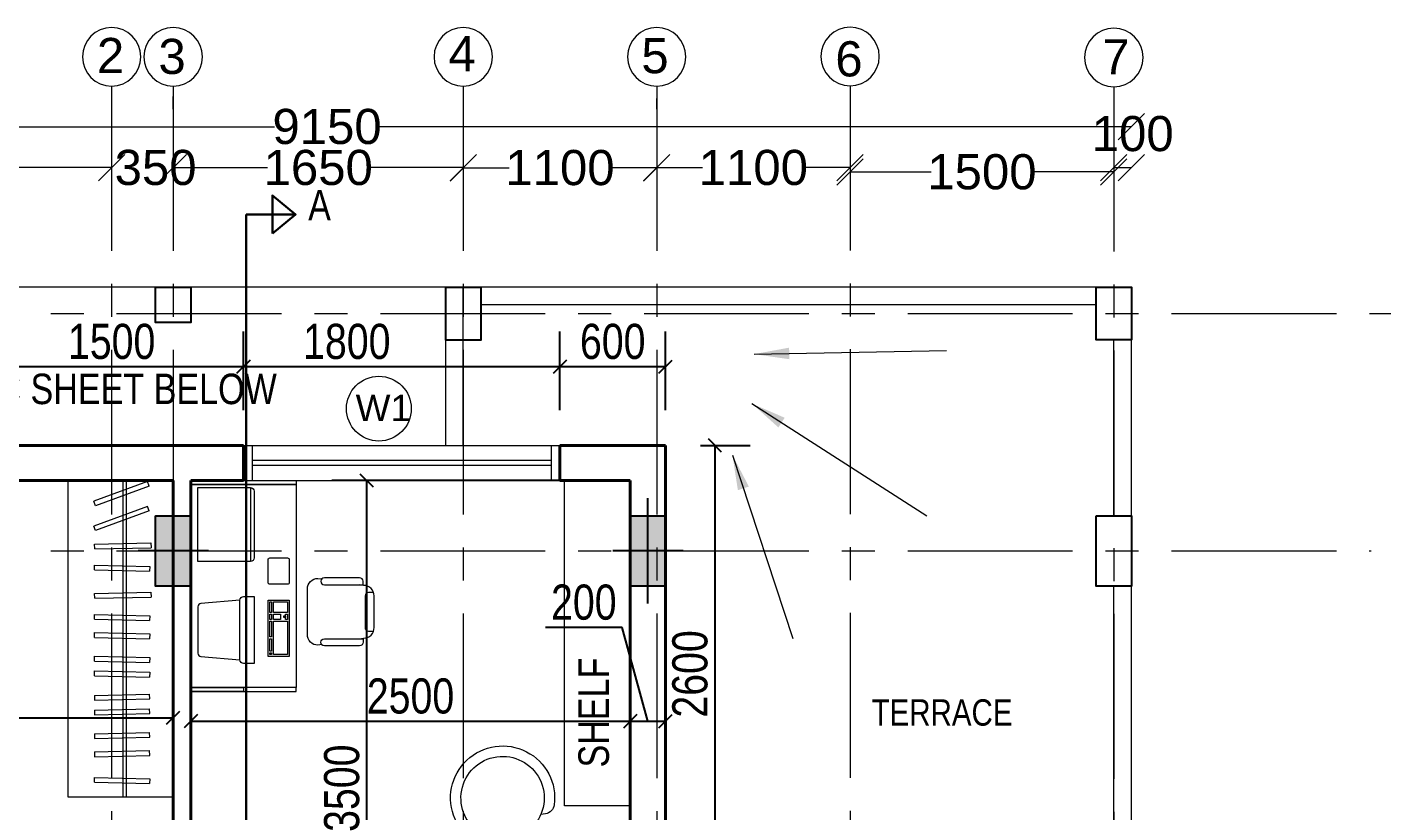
# Model space of a CAD drawing. Header units: metres. Extents: x 1689 to 2066, y 219 to 408.
# Drawn here: x 1918.65 to 1926.41, y 343.76 to 348.23 of the extents above; entities that cross this region are included whole.
import ezdxf
from ezdxf.enums import TextEntityAlignment as Align

# ---------------------------------------------------------------- set-up
doc = ezdxf.new("R2010")
doc.units = ezdxf.units.M
doc.header["$LTSCALE"] = 1.5
doc.linetypes.add('00_toilet$0$8th floor plan$0$HIDDEN', pattern=[0.375, 0.25, -0.125])
doc.linetypes.add('CENTER', pattern=[2, 1.25, -0.25, 0.25, -0.25])
for name, color, linetype, lineweight in [('A- DOOR WINDOW TAGS', 7, 'Continuous', 5), ('A-ELE 02', 252, 'Continuous', 9), ('A-FURNITURE', 252, 'Continuous', 5), ('A-GRID', 252, 'CENTER', 5), ('A-SYMBOL', 252, 'Continuous', 5), ('A-WALL', 1, 'Continuous', 40), ('A-WINDOW', 143, 'Continuous', 13), ('A-Working Dimension', 42, 'Continuous', 5), ('GRID - BEAM - STR', 250, 'CENTER', 18)]:
    doc.layers.add(name, color=color, linetype=linetype, lineweight=lineweight)
for name, color, linetype in [('A-COLUMN', 7, 'Continuous'), ('A-Text', 7, 'Continuous'), ('COLUMN', 70, 'Continuous')]:
    doc.layers.add(name, color=color, linetype=linetype)
doc.styles.add('DIM', font='arial.ttf', dxfattribs={"width": 0.8, "height": 0.2})
doc.styles.add('PRADEEP - STR', font='swissel.ttf')
doc.styles.add('Roman', font='romans.shx', dxfattribs={"bigfont": 'bigfont.shx'})
doc.styles.get("Standard").update_dxf_attribs({"font": 'arial.ttf', "height": 0.2})
doc.dimstyles.new('GRID DIM', dxfattribs={"dimtxt": 0.35, "dimasz": 0.1, "dimexe": 0.1, "dimexo": 0.1, "dimgap": 0.09, "dimtad": 0, "dimdec": 0, "dimlfac": 1000, "dimzin": 0, "dimdsep": 46, "dimtxsty": 'Standard', "dimblk": 'OBLIQUE', "dimcen": 0.09, "dimclrd": 73, "dimclre": 73, "dimclrt": 1, "dimadec": 0, "dimazin": 0, "dimtfac": 1, "dimtdec": 0, "dimtofl": 0, "dimtmove": 1, "dimatfit": 3, "dimfxl": 1.25, "dimtolj": 1, "dimtzin": 0, "dimlwd": -1, "dimlwe": -1, "dimarcsym": 0})
doc.dimstyles.new('W-DIM', dxfattribs={"dimtxt": 0.125, "dimasz": 0.075, "dimexe": 0.2, "dimexo": 0.2, "dimgap": 0.04, "dimtad": 1, "dimdec": 0, "dimlfac": 1000, "dimzin": 0, "dimdsep": 46, "dimtxsty": 'DIM', "dimblk": 'OBLIQUE', "dimcen": 0.09, "dimclrt": 7, "dimadec": 0, "dimazin": 0, "dimtfac": 1, "dimtdec": 0, "dimtofl": 0, "dimtmove": 0, "dimatfit": 3, "dimldrblk": 'OPEN90', "dimfxl": 0.1, "dimtolj": 1, "dimtzin": 0, "dimarcsym": 0})
doc.dimstyles.new('Working Dim', dxfattribs={"dimtxt": 0.125, "dimasz": 0.15, "dimexe": 0.09, "dimexo": 0.0625, "dimgap": 0, "dimtad": 0, "dimdec": 0, "dimlfac": 1000, "dimzin": 0, "dimdsep": 46, "dimtxsty": 'Standard', "dimblk": 'OBLIQUE', "dimcen": 0.09, "dimse1": 1, "dimse2": 1, "dimclrd": 256, "dimclre": 256, "dimadec": 0, "dimazin": 0, "dimtfac": 1, "dimtdec": 0, "dimtofl": 0, "dimtmove": 1, "dimatfit": 3, "dimldrblk": 'OBLIQUE', "dimfxl": 1, "dimtolj": 1, "dimtzin": 0, "dimlwd": -1, "dimlwe": -1, "dimarcsym": 0})
pattern_1 = [(0, (0, 0), (0, 6.985), [5.08, -1.905]), (90, (0, 0), (-6.985, 4e-16), [5.08, -1.905])]

# ---------------------------------------------------------------- blocks, each defined once
blk = doc.blocks.new('A$C254261A6')
at = {"layer": 'A-FURNITURE'}
blk.add_line((1888, 1144), (1204, 1144), dxfattribs=at)
for points in [[(37, 1698), (1916, 1698), (1916, 721), (37, 721), (37, 1698), (37, 1209), (0, 1209), (0, 1698)], [(0, 721), (37, 721), (37, 1698), (0, 1698)], [(1953, 721), (1916, 721), (1916, 1698), (1953, 1698)], [(325, 786), (325, 981), (846, 981), (846, 786)], [(342, 949), (342, 965), (358, 965), (358, 949)], [(342, 802), (342, 933), (651, 933), (651, 802)], [(374, 949), (374, 965), (488, 965), (488, 949)], [(505, 949), (505, 965), (651, 965), (651, 949)], [(667, 949), (667, 965), (716, 965), (716, 949)], [(667, 868), (667, 933), (716, 933), (716, 868)], [(732, 949), (732, 965), (830, 965), (830, 949)], [(732, 802), (732, 933), (830, 933), (830, 802)], [(667, 802), (667, 819), (716, 819), (716, 802)], [(684, 819), (684, 835), (700, 835), (700, 819)]]:
    blk.add_lwpolyline(points, close=True, dxfattribs=at)
for points in [[(846, 1242), (816, 1603, 0.390066), (784, 1632), (355, 1632, 0.390066), (323, 1603), (293, 1242), (846, 1242, -0.414214), (879, 1209), (879, 1112), (260, 1112), (260, 1209, -0.414214), (293, 1242)], [(434, 485), (429, 521, -0.414214), (527, 618), (950, 618, -0.414214), (1047, 521), (1042, 485)], [(488, 136), (494, 98, 0.414214), (592, 0), (885, 0, 0.414214), (982, 98), (988, 136)], [(917, 6), (917, 52, 0.414214), (885, 84), (592, 84, 0.414214), (559, 52), (559, 6)]]:
    blk.add_lwpolyline(points, format="xyb", dxfattribs=at)
for points in [[(1204, 1144), (1204, 1632), (1888, 1632), (1888, 1144, -0.414214), (1855, 1112), (1237, 1112, -0.414214)], [(993, 802), (993, 965, -0.414214), (1009, 981), (1221, 981, -0.414214), (1237, 965), (1237, 802, -0.414214), (1221, 786), (1009, 786, -0.414214)], [(488, 103), (456, 103, -0.414214), (423, 135), (423, 461, -1), (488, 461)], [(1053, 135), (1053, 461, 1), (988, 461), (988, 103), (1021, 103, 0.414214)]]:
    blk.add_lwpolyline(points, format="xyb", close=True, dxfattribs=at)
blk = doc.blocks.new('W_1800')
at = {"layer": 'A-WINDOW', "linetype": 'ByBlock'}
for p, q in [((-0.9, 0.17), (-0.9, -0.03)), ((0.9, 0.17), (-0.9, 0.17)), ((-0.85, 0.17), (-0.85, -0.03)), ((0.85, 0.1698), (0.85, -0.03)), ((0.9, 0.17), (0.9, -0.03)), ((-0.85, 0.0848), (0.85, 0.0848)), ((-0.85, 0.0569), (0.85, 0.0569)), ((0.9, -0.03), (-0.9, -0.03))]:
    blk.add_line(p, q, dxfattribs=at)
blk = doc.blocks.new('A$C50E76ADC')
at = {"layer": 'A-FURNITURE', "linetype": 'Continuous'}
for p, q in [((68.2, 82.5), (98.2, 82.5)), ((565.5, 82.5), (595.5, 82.5)), ((190, 0), (473.7, 0))]:
    blk.add_line(p, q, dxfattribs=at)
for centre, radius, start, end in [((331.9, 225.9), 342.6, 344.15437, 195.84563), ((331.9, 225.9), 274.1, 307.51727, 232.48273), ((68.2, 151.1), 68.5, 195.84563, 270), ((595.5, 151.1), 68.5, 270, 344.15437), ((190, 41.1), 41.1, 232.48273, 270), ((473.7, 41.1), 41.1, 270, 307.51727)]:
    blk.add_arc(centre, radius, start, end, dxfattribs=at)
blk = doc.blocks.new('terey')
h = blk.add_hatch()
h.set_pattern_fill('ANGLE')
h.set_pattern_definition(pattern_1)
h.paths.add_polyline_path([(1491.3427, 474.5722), (1491.5427, 474.5722), (1491.5427, 474.9722), (1491.3427, 474.9722)])
h = blk.add_hatch(color=7)
h.dxf.hatch_style = 1
h.paths.add_polyline_path([(1491.5427, 474.9722), (1491.3427, 474.9722), (1491.3427, 474.5722), (1491.5427, 474.5722)])
at = {"layer": 'A-FURNITURE'}
h = blk.add_hatch(dxfattribs=at)
h.set_pattern_fill('ANGLE')
h.set_pattern_definition(pattern_1)
h.paths.add_polyline_path([(1491.5427, 474.9722), (1491.3427, 474.9722), (1491.3427, 474.5722), (1491.5427, 474.5722)])
at = {"layer": 'A-FURNITURE', "color": 7}
blk.add_lwpolyline([(1491.3427, 474.9722), (1491.5427, 474.9722), (1491.5427, 474.5722), (1491.3427, 474.5722), (1491.3427, 474.9722)], dxfattribs=at)
blk = doc.blocks.new('_Oblique')
at = {"color": 0, "linetype": 'ByBlock', "lineweight": -2}
blk.add_line((-0.5, -0.5), (0.5, 0.5), dxfattribs=at)
blk = doc.blocks.new('*D336')
at = {"layer": 'A-Working Dimension', "transparency": 16777216}
for p, q in [((1915.8814, 347.4273), (1917.2082, 347.4273)), ((1919.1314, 347.4273), (1917.8047, 347.4273))]:
    blk.add_line(p, q, dxfattribs=at)
at = {"layer": 'Defpoints', "color": 0, "linetype": 'Continuous', "transparency": 16777216}
for p in [(1915.8814, 347.5186), (1919.1314, 347.4273), (1919.1314, 347.1984)]:
    blk.add_point(p, dxfattribs=at)
at = {"layer": 'A-Working Dimension', "linetype": 'Continuous', "transparency": 16777216, "xscale": 0.15, "yscale": 0.15, "zscale": 0.15, "rotation": 180}
blk.add_blockref('_Oblique', (1915.8814, 347.4273), dxfattribs=at)
at = {"layer": 'A-Working Dimension', "linetype": 'Continuous', "transparency": 16777216, "xscale": 0.15, "yscale": 0.15, "zscale": 0.15}
blk.add_blockref('_Oblique', (1919.1314, 347.4273), dxfattribs=at)
at = {"layer": 'A-Working Dimension', "color": 0, "linetype": 'Continuous', "transparency": 16777216, "insert": (1917.5064, 347.4273), "char_height": 0.2, "attachment_point": 5}
blk.add_mtext('\\A1;3250', dxfattribs=at)
blk = doc.blocks.new('*D337')
at = {"layer": 'A-Working Dimension', "transparency": 16777216}
for p, q in [((1919.1314, 347.4273), (1918.9814, 347.4273)), ((1919.4814, 347.4273), (1919.6314, 347.4273))]:
    blk.add_line(p, q, dxfattribs=at)
at = {"layer": 'Defpoints', "color": 0, "linetype": 'Continuous', "transparency": 16777216}
for p in [(1919.1314, 347.4273), (1919.4814, 347.4273), (1919.4814, 347.4028)]:
    blk.add_point(p, dxfattribs=at)
at = {"layer": 'A-Working Dimension', "linetype": 'Continuous', "transparency": 16777216, "xscale": 0.15, "yscale": 0.15, "zscale": 0.15}
blk.add_blockref('_Oblique', (1919.1314, 347.4273), dxfattribs=at)
at = {"layer": 'A-Working Dimension', "linetype": 'Continuous', "transparency": 16777216, "xscale": 0.15, "yscale": 0.15, "zscale": 0.15, "rotation": 180}
blk.add_blockref('_Oblique', (1919.4814, 347.4273), dxfattribs=at)
at = {"layer": 'A-Working Dimension', "color": 0, "linetype": 'Continuous', "transparency": 16777216, "insert": (1919.3814, 347.4273), "char_height": 0.2, "attachment_point": 5}
blk.add_mtext('\\A1;350', dxfattribs=at)
blk = doc.blocks.new('*D338')
at = {"layer": 'A-Working Dimension', "transparency": 16777216}
for p, q in [((1919.4814, 347.4273), (1920.0176, 347.4273)), ((1921.1314, 347.4273), (1920.5953, 347.4273))]:
    blk.add_line(p, q, dxfattribs=at)
at = {"layer": 'Defpoints', "color": 0, "linetype": 'Continuous', "transparency": 16777216}
for p in [(1919.4814, 347.4273), (1921.1314, 347.4273), (1921.1314, 347.4042)]:
    blk.add_point(p, dxfattribs=at)
at = {"layer": 'A-Working Dimension', "linetype": 'Continuous', "transparency": 16777216, "xscale": 0.15, "yscale": 0.15, "zscale": 0.15, "rotation": 180}
blk.add_blockref('_Oblique', (1919.4814, 347.4273), dxfattribs=at)
at = {"layer": 'A-Working Dimension', "linetype": 'Continuous', "transparency": 16777216, "xscale": 0.15, "yscale": 0.15, "zscale": 0.15}
blk.add_blockref('_Oblique', (1921.1314, 347.4273), dxfattribs=at)
at = {"layer": 'A-Working Dimension', "color": 0, "linetype": 'Continuous', "transparency": 16777216, "insert": (1920.3064, 347.4273), "char_height": 0.2, "attachment_point": 5}
blk.add_mtext('\\A1;1650', dxfattribs=at)
blk = doc.blocks.new('*D339')
at = {"layer": 'A-Working Dimension', "transparency": 16777216}
for p, q in [((1922.2314, 347.4273), (1922.4926, 347.4273)), ((1923.3314, 347.4273), (1923.0703, 347.4273))]:
    blk.add_line(p, q, dxfattribs=at)
at = {"layer": 'Defpoints', "color": 0, "linetype": 'Continuous', "transparency": 16777216}
for p in [(1922.2314, 347.4273), (1923.3314, 347.4273), (1923.3314, 347.4028)]:
    blk.add_point(p, dxfattribs=at)
at = {"layer": 'A-Working Dimension', "linetype": 'Continuous', "transparency": 16777216, "xscale": 0.15, "yscale": 0.15, "zscale": 0.15, "rotation": 180}
blk.add_blockref('_Oblique', (1922.2314, 347.4273), dxfattribs=at)
at = {"layer": 'A-Working Dimension', "linetype": 'Continuous', "transparency": 16777216, "xscale": 0.15, "yscale": 0.15, "zscale": 0.15}
blk.add_blockref('_Oblique', (1923.3314, 347.4273), dxfattribs=at)
at = {"layer": 'A-Working Dimension', "color": 0, "linetype": 'Continuous', "transparency": 16777216, "insert": (1922.7814, 347.4273), "char_height": 0.2, "attachment_point": 5}
blk.add_mtext('\\A1;1100', dxfattribs=at)
blk = doc.blocks.new('*D340')
at = {"layer": 'A-Working Dimension', "transparency": 16777216}
for p, q in [((1923.3314, 347.4028), (1923.7926, 347.4028)), ((1924.8314, 347.4028), (1924.3703, 347.4028))]:
    blk.add_line(p, q, dxfattribs=at)
at = {"layer": 'Defpoints', "color": 0, "linetype": 'Continuous', "transparency": 16777216}
for p in [(1923.3314, 347.4028), (1924.8314, 347.4029), (1924.8314, 347.4028)]:
    blk.add_point(p, dxfattribs=at)
at = {"layer": 'A-Working Dimension', "linetype": 'Continuous', "transparency": 16777216, "xscale": 0.15, "yscale": 0.15, "zscale": 0.15, "rotation": 180}
blk.add_blockref('_Oblique', (1923.3314, 347.4028), dxfattribs=at)
at = {"layer": 'A-Working Dimension', "linetype": 'Continuous', "transparency": 16777216, "xscale": 0.15, "yscale": 0.15, "zscale": 0.15}
blk.add_blockref('_Oblique', (1924.8314, 347.4028), dxfattribs=at)
at = {"layer": 'A-Working Dimension', "color": 0, "linetype": 'Continuous', "transparency": 16777216, "insert": (1924.0814, 347.4028), "char_height": 0.2, "attachment_point": 5}
blk.add_mtext('\\A1;1500', dxfattribs=at)
blk = doc.blocks.new('*D342')
at = {"layer": 'A-Working Dimension', "transparency": 16777216}
blk.add_line((1924.8314, 347.4277), (1924.9314, 347.4277), dxfattribs=at)
at = {"layer": 'Defpoints', "color": 0, "linetype": 'Continuous', "transparency": 16777216}
for p in [(1924.9314, 347.4277), (1924.8314, 346.7469), (1924.9314, 346.7467)]:
    blk.add_point(p, dxfattribs=at)
at = {"layer": 'A-Working Dimension', "linetype": 'Continuous', "transparency": 16777216, "xscale": 0.15, "yscale": 0.15, "zscale": 0.15, "rotation": 180}
blk.add_blockref('_Oblique', (1924.8314, 347.4277), dxfattribs=at)
at = {"layer": 'A-Working Dimension', "linetype": 'Continuous', "transparency": 16777216, "xscale": 0.15, "yscale": 0.15, "zscale": 0.15}
blk.add_blockref('_Oblique', (1924.9314, 347.4277), dxfattribs=at)
at = {"layer": 'A-Working Dimension', "color": 0, "linetype": 'Continuous', "transparency": 16777216, "insert": (1924.9391, 347.6198), "char_height": 0.2, "attachment_point": 5}
blk.add_mtext('\\A1;100', dxfattribs=at)
blk = doc.blocks.new('*D343')
at = {"layer": 'A-Working Dimension', "transparency": 16777216}
for p, q in [((1915.7819, 347.6605), (1920.0584, 347.6605)), ((1924.9314, 347.6605), (1920.655, 347.6605))]:
    blk.add_line(p, q, dxfattribs=at)
at = {"layer": 'Defpoints', "color": 0, "linetype": 'Continuous', "transparency": 16777216}
for p in [(1915.7819, 347.6605), (1924.9314, 347.6605), (1924.9314, 347.6605)]:
    blk.add_point(p, dxfattribs=at)
at = {"layer": 'A-Working Dimension', "linetype": 'Continuous', "transparency": 16777216, "xscale": 0.15, "yscale": 0.15, "zscale": 0.15, "rotation": 180}
blk.add_blockref('_Oblique', (1915.7819, 347.6605), dxfattribs=at)
at = {"layer": 'A-Working Dimension', "linetype": 'Continuous', "transparency": 16777216, "xscale": 0.15, "yscale": 0.15, "zscale": 0.15}
blk.add_blockref('_Oblique', (1924.9314, 347.6605), dxfattribs=at)
at = {"layer": 'A-Working Dimension', "color": 0, "linetype": 'Continuous', "transparency": 16777216, "insert": (1920.3567, 347.6605), "char_height": 0.2, "attachment_point": 5}
blk.add_mtext('\\A1;9150', dxfattribs=at)
blk = doc.blocks.new('*D284')
at = {"layer": 'A-Working Dimension', "transparency": 16777216}
for p, q in [((1921.1314, 347.4264), (1921.3926, 347.4264)), ((1922.2314, 347.4264), (1921.9703, 347.4264))]:
    blk.add_line(p, q, dxfattribs=at)
at = {"layer": 'Defpoints', "color": 0, "linetype": 'Continuous', "transparency": 16777216}
for p in [(1921.1314, 347.4273), (1922.2314, 347.4273), (1922.2314, 347.4264)]:
    blk.add_point(p, dxfattribs=at)
at = {"layer": 'A-Working Dimension', "linetype": 'Continuous', "transparency": 16777216, "xscale": 0.15, "yscale": 0.15, "zscale": 0.15, "rotation": 180}
blk.add_blockref('_Oblique', (1921.1314, 347.4264), dxfattribs=at)
at = {"layer": 'A-Working Dimension', "linetype": 'Continuous', "transparency": 16777216, "xscale": 0.15, "yscale": 0.15, "zscale": 0.15}
blk.add_blockref('_Oblique', (1922.2314, 347.4264), dxfattribs=at)
at = {"layer": 'A-Working Dimension', "color": 0, "linetype": 'Continuous', "transparency": 16777216, "insert": (1921.6814, 347.4264), "char_height": 0.2, "attachment_point": 5}
blk.add_mtext('\\A1;1100', dxfattribs=at)
blk = doc.blocks.new('*D441')
at = {"layer": 'A-Working Dimension', "color": 0, "lineweight": -2, "transparency": 16777216}
for p, q in [((1919.4814, 344.0475), (1919.4814, 344.4977)), ((1915.8814, 344.2977), (1919.4814, 344.2977))]:
    blk.add_line(p, q, dxfattribs=at)
at = {"layer": 'Defpoints', "color": 0, "transparency": 16777216}
for p in [(1915.8814, 344.2977), (1919.4814, 344.2977), (1919.4814, 343.8475)]:
    blk.add_point(p, dxfattribs=at)
at = {"layer": 'A-Working Dimension', "color": 0, "lineweight": -2, "transparency": 16777216, "xscale": 0.075, "yscale": 0.075, "zscale": 0.075, "rotation": 180}
blk.add_blockref('_Oblique', (1915.8814, 344.2977), dxfattribs=at)
at = {"layer": 'A-Working Dimension', "color": 0, "lineweight": -2, "transparency": 16777216, "xscale": 0.075, "yscale": 0.075, "zscale": 0.075}
blk.add_blockref('_Oblique', (1919.4814, 344.2977), dxfattribs=at)
at = {"layer": 'A-Working Dimension', "transparency": 16777216, "insert": (1917.6814, 344.4399), "char_height": 0.2, "attachment_point": 5, "style": 'DIM'}
blk.add_mtext('\\A1;3600', dxfattribs=at)
blk = doc.blocks.new('_Open90')
at = {"color": 0, "linetype": 'ByBlock', "lineweight": -2}
for p, q in [((0, 0), (-1, 0)), ((-0.5, 0.5), (0, 0)), ((0, 0), (-0.5, -0.5))]:
    blk.add_line(p, q, dxfattribs=at)
blk = doc.blocks.new('*D442')
at = {"layer": 'A-Working Dimension', "color": 0, "lineweight": -2, "transparency": 16777216}
for p, q in [((1922.0814, 344.0822), (1922.0814, 344.4779)), ((1919.5814, 344.2779), (1922.0814, 344.2779))]:
    blk.add_line(p, q, dxfattribs=at)
at = {"layer": 'Defpoints', "color": 0, "transparency": 16777216}
for p in [(1919.5814, 344.2779), (1922.0814, 344.2779), (1922.0814, 343.8822)]:
    blk.add_point(p, dxfattribs=at)
at = {"layer": 'A-Working Dimension', "color": 0, "lineweight": -2, "transparency": 16777216, "xscale": 0.075, "yscale": 0.075, "zscale": 0.075, "rotation": 180}
blk.add_blockref('_Oblique', (1919.5814, 344.2779), dxfattribs=at)
at = {"layer": 'A-Working Dimension', "color": 0, "lineweight": -2, "transparency": 16777216, "xscale": 0.075, "yscale": 0.075, "zscale": 0.075}
blk.add_blockref('_Oblique', (1922.0814, 344.2779), dxfattribs=at)
at = {"layer": 'A-Working Dimension', "transparency": 16777216, "insert": (1920.8314, 344.4201), "char_height": 0.2, "attachment_point": 5, "style": 'DIM'}
blk.add_mtext('\\A1;2500', dxfattribs=at)
blk = doc.blocks.new('*D443')
at = {"layer": 'A-Working Dimension', "color": 0, "lineweight": -2, "transparency": 16777216}
for p, q in [((1922.035, 344.8119), (1921.5993, 344.8119)), ((1922.1814, 344.2779), (1922.035, 344.8119)), ((1922.2814, 344.0822), (1922.2814, 344.4779)), ((1922.0814, 344.2779), (1922.2814, 344.2779))]:
    blk.add_line(p, q, dxfattribs=at)
at = {"layer": 'Defpoints', "color": 0, "transparency": 16777216}
for p in [(1922.0814, 344.2779), (1922.2814, 344.2779), (1922.2814, 343.8822)]:
    blk.add_point(p, dxfattribs=at)
at = {"layer": 'A-Working Dimension', "color": 0, "lineweight": -2, "transparency": 16777216, "xscale": 0.075, "yscale": 0.075, "zscale": 0.075, "rotation": 180}
blk.add_blockref('_Oblique', (1922.0814, 344.2779), dxfattribs=at)
at = {"layer": 'A-Working Dimension', "color": 0, "lineweight": -2, "transparency": 16777216, "xscale": 0.075, "yscale": 0.075, "zscale": 0.075}
blk.add_blockref('_Oblique', (1922.2814, 344.2779), dxfattribs=at)
at = {"layer": 'A-Working Dimension', "transparency": 16777216, "insert": (1921.8171, 344.954), "char_height": 0.2, "attachment_point": 5, "style": 'DIM'}
blk.add_mtext('\\A1;200', dxfattribs=at)
blk = doc.blocks.new('*D301')
at = {"layer": 'A-Working Dimension', "color": 0, "lineweight": -2, "transparency": 16777216}
for p, q in [((1918.3815, 346.0467), (1918.3815, 346.4954)), ((1919.8814, 346.0467), (1919.8814, 346.4954)), ((1918.3815, 346.2954), (1919.8814, 346.2954))]:
    blk.add_line(p, q, dxfattribs=at)
at = {"layer": 'Defpoints', "color": 0, "transparency": 16777216}
for p in [(1919.8814, 346.2954), (1918.3815, 345.8467), (1919.8814, 345.8467)]:
    blk.add_point(p, dxfattribs=at)
at = {"layer": 'A-Working Dimension', "color": 0, "lineweight": -2, "transparency": 16777216, "xscale": 0.075, "yscale": 0.075, "zscale": 0.075, "rotation": 180}
blk.add_blockref('_Oblique', (1918.3815, 346.2954), dxfattribs=at)
at = {"layer": 'A-Working Dimension', "color": 0, "lineweight": -2, "transparency": 16777216, "xscale": 0.075, "yscale": 0.075, "zscale": 0.075}
blk.add_blockref('_Oblique', (1919.8814, 346.2954), dxfattribs=at)
at = {"layer": 'A-Working Dimension', "transparency": 16777216, "insert": (1919.1315, 346.4375), "char_height": 0.2, "attachment_point": 5, "style": 'DIM'}
blk.add_mtext('\\A1;1500', dxfattribs=at)
blk = doc.blocks.new('*D302')
at = {"layer": 'A-Working Dimension', "color": 0, "lineweight": -2, "transparency": 16777216}
for p, q in [((1919.8814, 346.0467), (1919.8814, 346.4954)), ((1921.6815, 346.0467), (1921.6815, 346.4954)), ((1919.8814, 346.2954), (1921.6815, 346.2954))]:
    blk.add_line(p, q, dxfattribs=at)
at = {"layer": 'Defpoints', "color": 0, "transparency": 16777216}
for p in [(1921.6815, 346.2954), (1919.8814, 345.8467), (1921.6815, 345.8467)]:
    blk.add_point(p, dxfattribs=at)
at = {"layer": 'A-Working Dimension', "color": 0, "lineweight": -2, "transparency": 16777216, "xscale": 0.075, "yscale": 0.075, "zscale": 0.075, "rotation": 180}
blk.add_blockref('_Oblique', (1919.8814, 346.2954), dxfattribs=at)
at = {"layer": 'A-Working Dimension', "color": 0, "lineweight": -2, "transparency": 16777216, "xscale": 0.075, "yscale": 0.075, "zscale": 0.075}
blk.add_blockref('_Oblique', (1921.6815, 346.2954), dxfattribs=at)
at = {"layer": 'A-Working Dimension', "transparency": 16777216, "insert": (1920.469, 346.4375), "char_height": 0.2, "attachment_point": 5, "style": 'DIM'}
blk.add_mtext('\\A1;1800', dxfattribs=at)
blk = doc.blocks.new('*D303')
at = {"layer": 'A-Working Dimension', "color": 0, "lineweight": -2, "transparency": 16777216}
for p, q in [((1921.6815, 346.0467), (1921.6815, 346.4954)), ((1922.2814, 346.0467), (1922.2814, 346.4954)), ((1921.6815, 346.2954), (1922.2814, 346.2954))]:
    blk.add_line(p, q, dxfattribs=at)
at = {"layer": 'Defpoints', "color": 0, "transparency": 16777216}
for p in [(1922.2814, 346.2954), (1921.6815, 345.8467), (1922.2814, 345.8467)]:
    blk.add_point(p, dxfattribs=at)
at = {"layer": 'A-Working Dimension', "color": 0, "lineweight": -2, "transparency": 16777216, "xscale": 0.075, "yscale": 0.075, "zscale": 0.075, "rotation": 180}
blk.add_blockref('_Oblique', (1921.6815, 346.2954), dxfattribs=at)
at = {"layer": 'A-Working Dimension', "color": 0, "lineweight": -2, "transparency": 16777216, "xscale": 0.075, "yscale": 0.075, "zscale": 0.075}
blk.add_blockref('_Oblique', (1922.2814, 346.2954), dxfattribs=at)
at = {"layer": 'A-Working Dimension', "transparency": 16777216, "insert": (1921.9815, 346.4375), "char_height": 0.2, "attachment_point": 5, "style": 'DIM'}
blk.add_mtext('\\A1;600', dxfattribs=at)
blk = doc.blocks.new('*D315')
at = {"layer": 'A-Working Dimension', "color": 0, "lineweight": -2, "transparency": 16777216}
for p, q in [((1922.4814, 345.8467), (1922.7636, 345.8467)), ((1922.5636, 343.2467), (1922.5636, 345.8467)), ((1922.4814, 343.2467), (1922.7636, 343.2467))]:
    blk.add_line(p, q, dxfattribs=at)
at = {"layer": 'Defpoints', "color": 0, "transparency": 16777216}
for p in [(1922.2814, 345.8467), (1922.5636, 345.8467), (1922.2814, 343.2467)]:
    blk.add_point(p, dxfattribs=at)
at = {"layer": 'A-Working Dimension', "color": 0, "lineweight": -2, "transparency": 16777216, "xscale": 0.075, "yscale": 0.075, "zscale": 0.075}
for p, rotation in [((1922.5636, 345.8467), 90), ((1922.5636, 343.2467), 270)]:
    blk.add_blockref('_Oblique', p, dxfattribs=dict(at, rotation=rotation))
at = {"layer": 'A-Working Dimension', "transparency": 16777216, "insert": (1922.4215, 344.5467), "char_height": 0.2, "attachment_point": 5, "rotation": 90, "style": 'DIM'}
blk.add_mtext('\\A1;2600', dxfattribs=at)
blk = doc.blocks.new('W1')
at = {"layer": 'A- DOOR WINDOW TAGS', "lineweight": 5}
blk.add_circle((1698.396, 432.8218), 0.1843, dxfattribs=at)
at = {"layer": 'A- DOOR WINDOW TAGS', "insert": (1698.2642, 432.9005), "char_height": 0.15, "attachment_point": 1, "style": 'Roman'}
blk.add_mtext_dynamic_manual_height_columns('{\\fArial|b0|i0|c0|p34;W1}', width=0.246397, gutter_width=0.325, heights=[0], dxfattribs=at)
blk = doc.blocks.new('*D463')
at = {"layer": 'A-Working Dimension', "color": 0, "lineweight": -2, "transparency": 16777216}
for p, q in [((1921.6815, 345.6467), (1920.3831, 345.6467)), ((1920.5831, 342.1464), (1920.5831, 345.6467)), ((1920.4655, 342.1464), (1920.3831, 342.1464))]:
    blk.add_line(p, q, dxfattribs=at)
at = {"layer": 'Defpoints', "color": 0, "transparency": 16777216}
for p in [(1920.5831, 345.6467), (1921.8815, 345.6467), (1920.6655, 342.1464)]:
    blk.add_point(p, dxfattribs=at)
at = {"layer": 'A-Working Dimension', "color": 0, "lineweight": -2, "transparency": 16777216, "xscale": 0.075, "yscale": 0.075, "zscale": 0.075}
for p, rotation in [((1920.5831, 345.6467), 90), ((1920.5831, 342.1464), 270)]:
    blk.add_blockref('_Oblique', p, dxfattribs=dict(at, rotation=rotation))
at = {"layer": 'A-Working Dimension', "transparency": 16777216, "insert": (1920.4409, 343.8966), "char_height": 0.2, "attachment_point": 5, "rotation": 90, "style": 'DIM'}
blk.add_mtext('\\A1;3500', dxfattribs=at)
blk = doc.blocks.new('0.2X0.4')
at = {"layer": 'COLUMN'}
h = blk.add_hatch(dxfattribs=at)
h.set_pattern_fill('ANGLE', color=256)
h.set_pattern_definition([(0, (-1673.224, -421.962), (0, 6.985), [5.08, -1.905]), (90, (-1673.224, -421.962), (-6.985, 4e-16), [5.08, -1.905])])
h.paths.add_polyline_path([(-0.1, 0.2), (0.1, 0.2), (0.1, -0.2), (-0.1, -0.2)])
h = blk.add_hatch(color=256, dxfattribs=at)
h.dxf.hatch_style = 1
h.paths.add_polyline_path([(-0.1, 0.2), (0.1, 0.2), (0.1, -0.2), (-0.1, -0.2)])
for p, q in [((0, -0.3), (0, 0.3)), ((0.2, 0), (-0.2, 0))]:
    blk.add_line(p, q, dxfattribs=at)
blk.add_lwpolyline([(-0.1, 0.2), (0.1, 0.2), (0.1, -0.2), (-0.1, -0.2)], close=True, dxfattribs=at)
blk = doc.blocks.new('GRID NOS')
at = {"layer": 'GRID - BEAM - STR', "color": 3, "linetype": 'Continuous', "lineweight": 15}
blk.add_line((0, -0.205), (0, 0.17), dxfattribs=at)
blk.add_circle((0, -0.682), 0.477, dxfattribs=at)
blk = doc.blocks.new('GRID 02')
at = {"layer": 'A-COLUMN', "color": 251}
blk.add_lwpolyline([(3.5, 15.9529), (3.7, 15.9529), (3.7, 15.7531), (3.5, 15.7531)], close=True, dxfattribs=at)
at = {"layer": 'A-GRID', "ltscale": 0.5}
for p, q in [((3.25, 17.0978), (3.25, 0.3134)), ((3.6, 17.0978), (3.6, 0.3134)), ((5.25, 17.0978), (5.25, 0.3134)), ((6.35, 17.0978), (6.35, 0.3134)), ((7.45, 17.1), (7.45, 0.3134)), ((8.95, 17.0941), (8.95, 0.3134)), ((-1.2215, 15.8031), (10.5251, 15.8031)), ((-1.2216, 14.4531), (10.4146, 14.4531))]:
    blk.add_line(p, q, dxfattribs=at)
at = {"layer": 'A-GRID', "color": 4, "linetype": 'Continuous', "lineweight": 15, "ltscale": 0.5}
blk.add_line((3.6, 16.9671), (3.6, 17.0384), dxfattribs=at)
at = {"layer": 'A-GRID', "color": 3, "linetype": 'Continuous', "lineweight": 15, "ltscale": 0.5}
blk.add_line((6.35, 16.9671), (6.35, 17.0275), dxfattribs=at)
at = {"layer": 'A-COLUMN'}
for p in [(3.6, 14.4531), (6.3, 14.4531)]:
    blk.add_blockref('0.2X0.4', p, dxfattribs=at)
at = {"layer": 'A-GRID', "color": 1, "linetype": 'Continuous', "lineweight": 15, "xscale": -0.3484444444444442, "yscale": 0.3484444444444442, "zscale": 0.3484444444444446, "rotation": 180}
for p in [(3.25, 17.0265), (3.6, 17.0265), (5.25, 17.0265), (6.35, 17.0265), (7.45, 17.0287), (8.95, 17.0228)]:
    blk.add_blockref('GRID NOS', p, dxfattribs=at)
at = {"layer": 'A-GRID', "color": 4, "linetype": 'Continuous', "lineweight": 15, "style": 'PRADEEP - STR'}
for s, p in [('2', (3.2438, 17.1718)), ('4', (5.2438, 17.1825)), ('3', (3.5938, 17.1666)), ('5', (6.3405, 17.1709)), ('6', (7.4438, 17.1528, 0)), ('7', (8.9624, 17.1642))]:
    blk.add_text(s, height=0.2, rotation=360, dxfattribs=at).set_placement(p, align=Align.CENTER)

msp = doc.modelspace()

# ---------------------------------------------------------------- linework, layer by layer
at = {"lineweight": 30}
for q in [(1920.17789, 347.16146), (1919.8962, 332.95243)]:
    msp.add_line((1919.8962, 347.16146), q, dxfattribs=at)
at = {"lineweight": 30, "elevation": 0}
msp.add_lwpolyline([(1920.04584, 347.05287), (1920.17789, 347.16134), (1920.04584, 347.26981)], close=True, dxfattribs=at)
at = {"layer": 'A-COLUMN', "color": 251}
for points in [[(1921.03144, 346.74674), (1921.23144, 346.74674), (1921.23144, 346.44674), (1921.03144, 346.44674)], [(1924.73144, 346.74686), (1924.93144, 346.74686), (1924.93144, 346.44686), (1924.73144, 346.44686)]]:
    msp.add_lwpolyline(points, close=True, dxfattribs=at)
msp.add_lwpolyline([(1924.73144, 345.44686), (1924.93144, 345.44686), (1924.93144, 345.04686), (1924.73144, 345.04686), (1924.73144, 345.44686)], dxfattribs=at)
at = {"layer": 'A-ELE 02'}
for p, q in [((1920.88144, 346.74674), (1915.78144, 346.74674)), ((1924.78144, 346.74674), (1920.88144, 346.74674)), ((1921.03144, 345.84674), (1921.03144, 346.74674)), ((1921.13144, 345.84674), (1921.13144, 346.74674)), ((1924.93144, 341.94674), (1924.93144, 346.74674)), ((1924.73144, 346.64674), (1921.23144, 346.64674)), ((1921.13144, 345.84674), (1921.13144, 346.4502)), ((1924.83144, 345.44686), (1924.83144, 346.44686)), ((1924.83144, 342.34674), (1924.83144, 345.04686))]:
    msp.add_line(p, q, dxfattribs=at)
at = {"layer": 'A-FURNITURE'}
for p, q in [((1918.88153, 345.64674), (1918.88144, 343.84746)), ((1919.33557, 345.64141), (1919.03049, 345.52972)), ((1919.19484, 345.64674), (1919.19474, 343.84746)), ((1919.21656, 343.84746), (1919.21666, 345.64674)), ((1919.34494, 345.6158), (1919.33557, 345.64141)), ((1919.34494, 345.6158), (1919.03986, 345.50411)), ((1919.03986, 345.50411), (1919.03049, 345.52972)), ((1919.33557, 345.50004), (1919.03049, 345.38835)), ((1919.34494, 345.47443), (1919.33557, 345.50004)), ((1919.34494, 345.47443), (1919.03986, 345.36274)), ((1919.03986, 345.36274), (1919.03049, 345.38835)), ((1919.03486, 345.28494), (1919.35482, 345.29238)), ((1919.03549, 345.25767), (1919.03486, 345.28494)), ((1919.03549, 345.25767), (1919.35545, 345.26512)), ((1919.35482, 345.29238), (1919.35545, 345.26512)), ((1919.03485, 345.13854), (1919.03485, 345.16582)), ((1919.03485, 345.16582), (1919.34802, 345.15836)), ((1919.03485, 345.13854), (1919.34737, 345.13109)), ((1919.34802, 345.15836), (1919.34737, 345.13109)), ((1919.03486, 345.00427), (1919.35482, 345.01171)), ((1919.03549, 344.977), (1919.03486, 345.00427)), ((1919.03549, 344.977), (1919.35545, 344.98445)), ((1919.35482, 345.01171), (1919.35545, 344.98445)), ((1919.03485, 344.85787), (1919.03485, 344.88515)), ((1919.03485, 344.88515), (1919.34802, 344.87769)), ((1919.34802, 344.87769), (1919.34737, 344.85042)), ((1919.03485, 344.85787), (1919.34737, 344.85042)), ((1919.03485, 344.75445), (1919.03485, 344.78173)), ((1919.03485, 344.78173), (1919.34802, 344.77427)), ((1919.03485, 344.75445), (1919.34737, 344.747)), ((1919.34802, 344.77427), (1919.34737, 344.747)), ((1919.03485, 344.61981), (1919.03485, 344.64709)), ((1919.03485, 344.64709), (1919.34802, 344.63963)), ((1919.34802, 344.63963), (1919.34737, 344.61236)), ((1919.03485, 344.61981), (1919.34737, 344.61236)), ((1919.03485, 344.53653), (1919.03485, 344.56381)), ((1919.03485, 344.56381), (1919.34802, 344.55635)), ((1919.34802, 344.55635), (1919.34737, 344.52909)), ((1919.03485, 344.53653), (1919.34737, 344.52909)), ((1919.03485, 344.4245), (1919.34737, 344.43194)), ((1919.03485, 344.4245), (1919.03485, 344.39722)), ((1919.03485, 344.39722), (1919.34802, 344.40468)), ((1919.34802, 344.40468), (1919.34737, 344.43194)), ((1919.03485, 344.34122), (1919.34737, 344.34867)), ((1919.03485, 344.34122), (1919.03485, 344.31394)), ((1919.34802, 344.3214), (1919.34737, 344.34867)), ((1919.03485, 344.31394), (1919.34802, 344.3214)), ((1919.03485, 344.20658), (1919.34737, 344.21403)), ((1919.03485, 344.20658), (1919.03485, 344.1793)), ((1919.03485, 344.1793), (1919.34802, 344.18677)), ((1919.34802, 344.18677), (1919.34737, 344.21403)), ((1919.03485, 344.10316), (1919.34737, 344.11061)), ((1919.03485, 344.10316), (1919.03485, 344.07588)), ((1919.34802, 344.08334), (1919.34737, 344.11061)), ((1919.03485, 344.07588), (1919.34802, 344.08334)), ((1919.03485, 343.93098), (1919.03485, 343.95826)), ((1919.03485, 343.95826), (1919.34802, 343.9508)), ((1919.34802, 343.9508), (1919.34737, 343.92353)), ((1919.03485, 343.93098), (1919.34737, 343.92353)), ((1918.88144, 343.84746), (1919.48144, 343.84746))]:
    msp.add_line(p, q, dxfattribs=at)
msp.add_lwpolyline([(1921.70752, 345.64674), (1922.08144, 345.64674), (1922.08144, 343.79699), (1921.70752, 343.79699)], close=True, dxfattribs=at)
at = {"layer": 'A-WALL', "color": 1}
for p, q in [((1919.88145, 345.84674), (1918.38147, 345.84674)), ((1922.28144, 345.84674), (1921.68152, 345.84674)), ((1922.28144, 345.84674), (1922.28144, 343.24672)), ((1919.48144, 345.64674), (1918.38147, 345.64674)), ((1919.48144, 342.04674), (1919.48144, 345.64674)), ((1919.58144, 341.94674), (1919.58144, 345.64674)), ((1919.88145, 345.64674), (1919.58144, 345.64674)), ((1922.08144, 345.64674), (1921.68152, 345.64674)), ((1922.08144, 345.64674), (1922.08144, 343.24672))]:
    msp.add_line(p, q, dxfattribs=at)
at = {"layer": 'A-WALL', "ltscale": 50}
for p, q in [((1919.88145, 345.84674), (1919.88145, 345.64674)), ((1921.68152, 345.84674), (1921.68152, 345.64674))]:
    msp.add_line(p, q, dxfattribs=at)

# ---------------------------------------------------------------- block references
at = {"xscale": 0.0006144682731520604, "yscale": 0.0006144682731520604, "zscale": 0.0006144682731520604, "rotation": 89.99999999999999}
msp.add_blockref('A$C254261A6', (1920.6245, 344.44674), dxfattribs=at)
at = {"linetype": 'Continuous', "xscale": -0.0008640000000083819, "yscale": 0.0008640000000083822, "zscale": 0.0008640000000083822, "rotation": 8.106036986806364}
msp.add_blockref('A$C50E76ADC', (1921.66666, 343.68824), dxfattribs=at)
at = {"layer": 'A- DOOR WINDOW TAGS', "lineweight": 13}
msp.add_blockref('W1', (222.25536, -86.76555), dxfattribs=at)
at = {"layer": 'A-FURNITURE', "color": 2}
for p in [(428.04018, -129.52409), (430.73877, -129.52552)]:
    msp.add_blockref('terey', p, dxfattribs=at)
at = {"layer": 'A-GRID', "linetype": '00_toilet$0$8th floor plan$0$HIDDEN'}
msp.add_blockref('GRID 02', (1915.88144, 330.79369), dxfattribs=at)
at = {"layer": 'A-WINDOW', "xscale": -1}
msp.add_blockref('W_1800', (1920.78148, 345.67674), dxfattribs=at)

# ---------------------------------------------------------------- texts
at = {"layer": 'A-Text', "style": 'DIM'}
for s, insert, char_height, width, attachment_point in [('A', (1920.2493, 347.30043), 0.17353, 0.1945299, 1), ('\\pxqc;ACRYLIC SHEET BELOW ', (1917.72238, 346.25538), 0.1735291, 2.4016177, 1), ('TERRACE', (1923.85457, 344.40249), 0.15, 1.0462657, 2)]:
    msp.add_mtext(s, dxfattribs=dict(at, insert=insert, char_height=char_height, width=width, attachment_point=attachment_point))
at = {"layer": 'A-Text', "insert": (1921.78615, 342.89974), "char_height": 0.1735291, "width": 2.8544435, "attachment_point": 1, "rotation": 90, "style": 'DIM'}
msp.add_mtext('\\pxqc;SHELF', dxfattribs=at)

# ---------------------------------------------------------------- dimensions: what is measured, and where the dimension line sits
at = {"layer": 'A-Working Dimension', "color": 0, "linetype": 'Continuous'}
for base, p1, p2, picture, middle in [((1924.93144, 347.66052), (1915.78193, 347.66052), (1924.93144, 347.66052), '*D343', (1920.35668, 347.66052)), ((1924.93144, 347.42769), (1924.83144, 346.74686), (1924.93144, 346.74674), '*D342', (1924.93907, 347.61981)), ((1919.13144, 347.42728), (1915.88144, 347.51864), (1919.13144, 347.19836), '*D336', (1917.50644, 347.42728)), ((1921.13144, 347.42728), (1919.48144, 347.42728), (1921.13144, 347.40424), '*D338', (1920.30644, 347.42728)), ((1922.23144, 347.42643), (1921.13144, 347.42728), (1922.23144, 347.42728), '*D284', (1921.68144, 347.42643)), ((1923.33144, 347.42728), (1922.23144, 347.42728), (1923.33144, 347.4028), '*D339', (1922.78144, 347.42728)), ((1924.83144, 347.4028), (1923.33144, 347.4028), (1924.83144, 347.40291), '*D340', (1924.08144, 347.4028))]:
    dim = msp.add_linear_dim(base=base, p1=p1, p2=p2, dimstyle='Working Dim', dxfattribs=at)
    dim.commit()
    dim.dimension.update_dxf_attribs({"geometry": picture, "text_midpoint": middle})
dim = msp.add_linear_dim(base=(1919.48144, 347.42728), p1=(1919.13144, 347.42728), p2=(1919.48144, 347.40284), dimstyle='Working Dim', dxfattribs=at)
dim.commit()
dim.dimension.update_dxf_attribs({"geometry": '*D337', "text_midpoint": (1919.38144, 347.42728), "dimtype": 128})
at = {"layer": 'A-Working Dimension'}
for base, p1, p2, picture, middle in [((1919.88145, 346.29541), (1918.38147, 345.84674), (1919.88145, 345.84674), '*D301', (1919.13146, 346.43753)), ((1922.28144, 346.29541), (1921.68152, 345.84674), (1922.28144, 345.84674), '*D303', (1921.98148, 346.43753)), ((1919.48144, 344.29773), (1915.88144, 344.29773), (1919.48144, 343.84746), '*D441', (1917.68144, 344.43992)), ((1922.08144, 344.27795), (1919.58144, 344.27795), (1922.08144, 343.88219), '*D442', (1920.83144, 344.42006))]:
    dim = msp.add_linear_dim(base=base, p1=p1, p2=p2, dimstyle='W-DIM', override={"dimclrt": 256, "dimtmove": 1}, dxfattribs=at)
    dim.commit()
    dim.dimension.update_dxf_attribs({"geometry": picture, "text_midpoint": middle})
for base, p1, p2, picture, middle in [((1921.68152, 346.29541), (1919.88145, 345.84674), (1921.68152, 345.84674), '*D302', (1920.46903, 346.29541)), ((1922.28144, 344.27795), (1922.08144, 344.27795), (1922.28144, 343.88219), '*D443', (1921.99499, 344.8119))]:
    dim = msp.add_linear_dim(base=base, p1=p1, p2=p2, dimstyle='W-DIM', override={"dimclrt": 256, "dimtmove": 1}, dxfattribs=at)
    dim.commit()
    dim.dimension.update_dxf_attribs({"geometry": picture, "text_midpoint": middle, "dimtype": 128})
dim = msp.add_linear_dim(base=(1922.56362, 345.84674), p1=(1922.28144, 343.24672), p2=(1922.28144, 345.84674), angle=90, dimstyle='W-DIM', override={"dimclrt": 256, "dimtmove": 1}, dxfattribs=at)
dim.commit()
dim.dimension.update_dxf_attribs({"geometry": '*D315', "text_midpoint": (1922.56362, 344.54673), "dimtype": 128})
dim = msp.add_linear_dim(base=(1920.58312, 345.64674), p1=(1920.66548, 342.14641), p2=(1921.88148, 345.64674), angle=90, dimstyle='W-DIM', override={"dimclrt": 256, "dimtmove": 1}, dxfattribs=at)
dim.commit()
dim.dimension.update_dxf_attribs({"geometry": '*D463', "text_midpoint": (1920.44093, 343.89658)})

# ---------------------------------------------------------------- leaders
at = {"layer": 'A-SYMBOL', "color": 0}
for points in [[(1922.78545, 346.36638), (1923.88036, 346.38753)], [(1922.77337, 346.08489), (1923.76892, 345.44546)], [(1922.66217, 345.79239), (1923.00537, 344.74915)]]:
    msp.add_leader(points, dimstyle='GRID DIM', override={"dimasz": 0.2, "dimclrd": 0, "dimfxl": 0.18}, dxfattribs=at)

doc.saveas('drawing.dxf')
